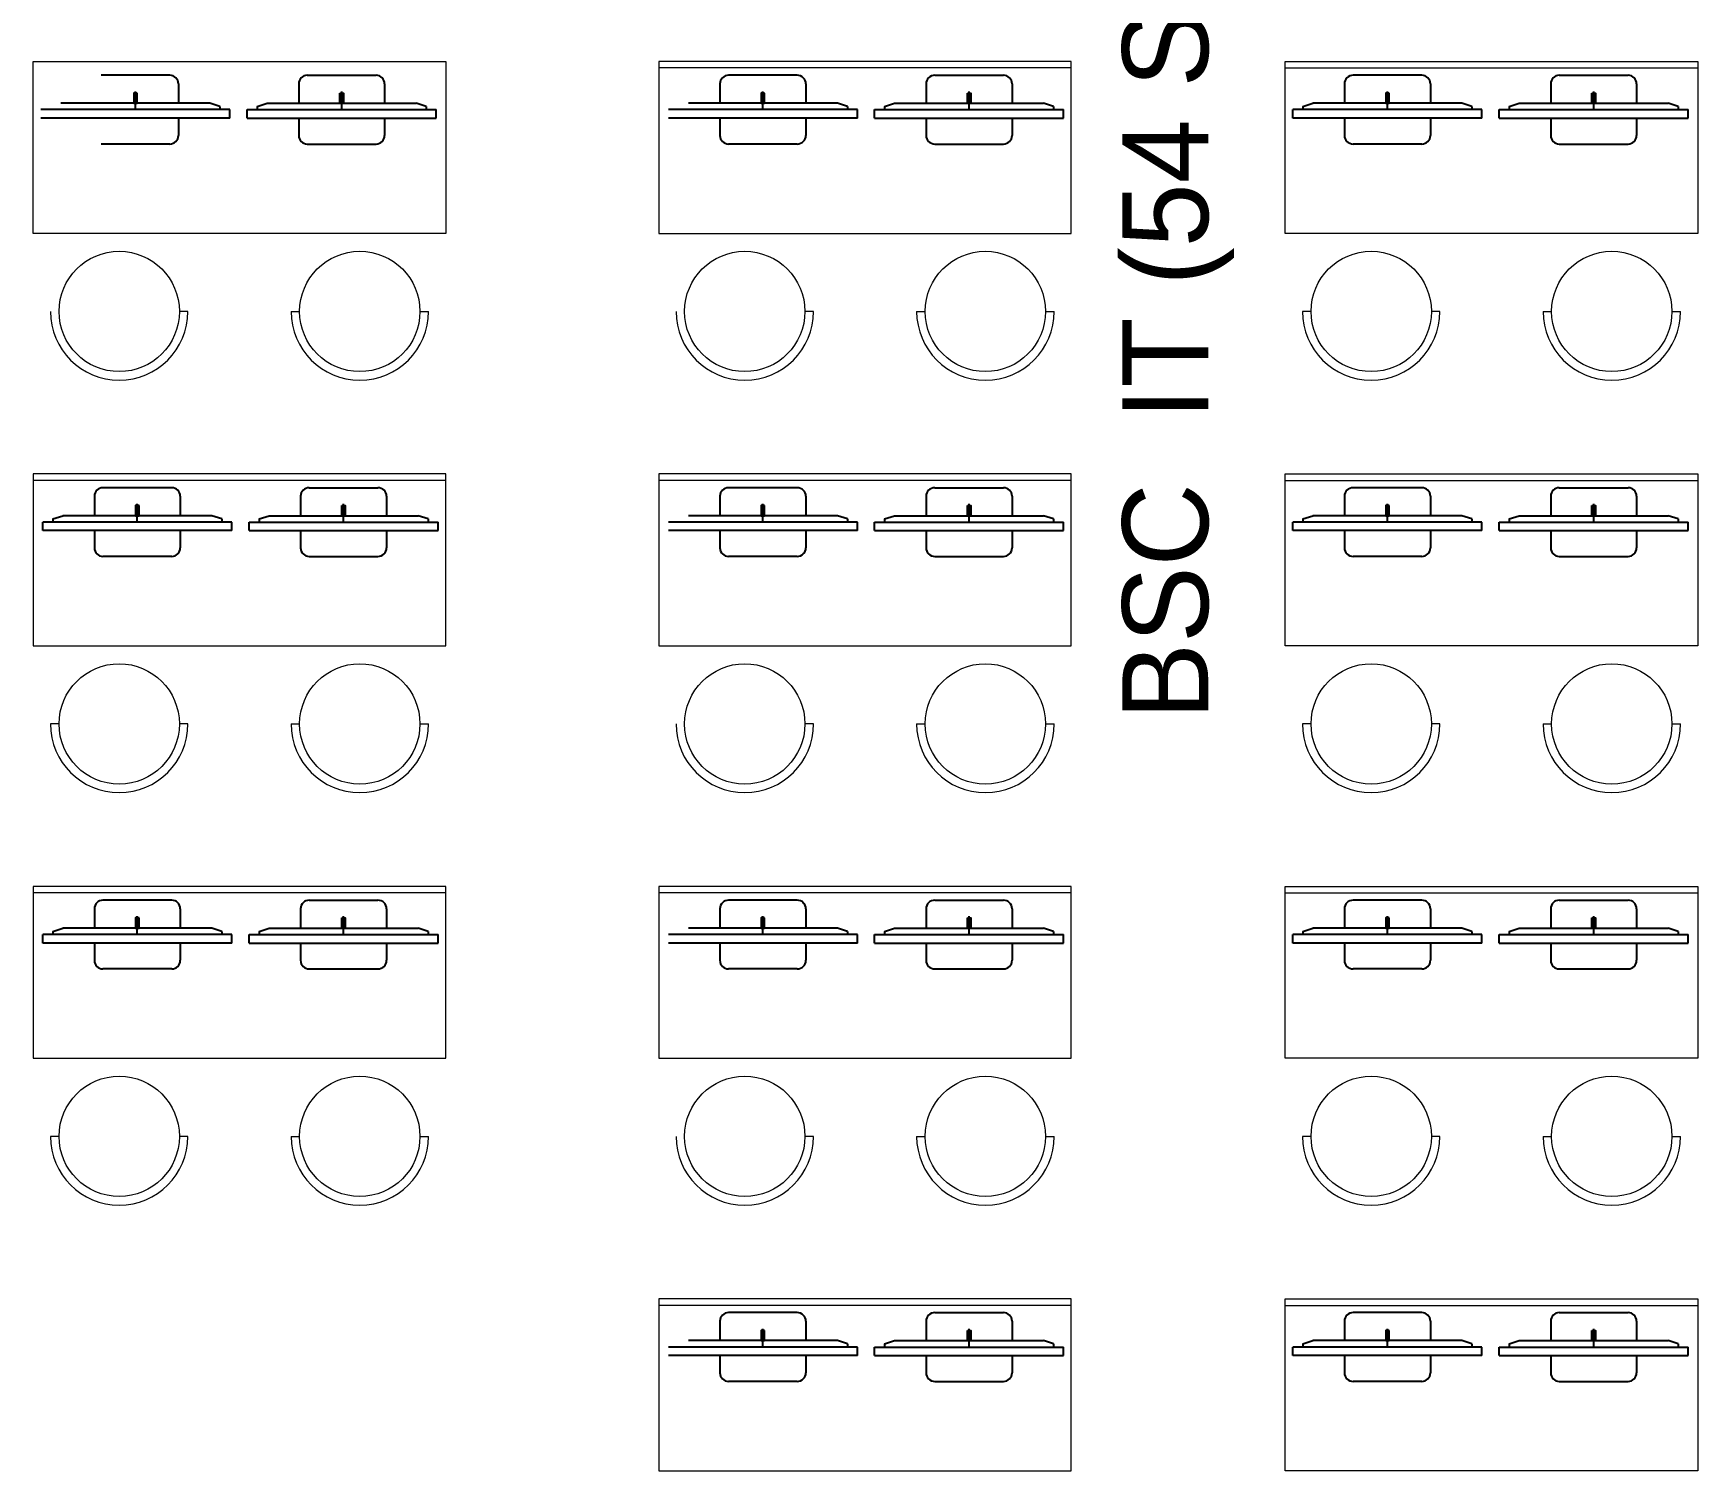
# Model space of a CAD drawing. Extents: x 348043 to 758301, y 133827 to 256568.
# Drawn here: x 749445 to 754288, y 149890 to 154072 of the extents above; entities that cross this region are included whole.
import ezdxf

# ---------------------------------------------------------------- set-up
doc = ezdxf.new("R2010")
doc.units = 0
doc.header["$LTSCALE"] = 900
doc.header["$MEASUREMENT"] = 0
doc.layers.add('2', color=7, linetype='CONTINUOUS')
doc.layers.add('door', color=163, linetype='CONTINUOUS')
doc.layers.add('ARLC-TEXT0', color=1, linetype='CONTINUOUS', lineweight=9)
doc.styles.add('swati', font='GOTHIC.TTF')

msp = doc.modelspace()

# ---------------------------------------------------------------- linework, layer by layer
at = {"layer": '2', "color": 30, "linetype": 'Continuous'}
for p, q in [((749842.8, 153949.9), (749642.8, 153949.9)), ((750242.8, 153949.9), (750442.8, 153949.9)), ((751668.2, 153949.9), (751468.2, 153949.9)), ((752068.2, 153949.9), (752268.2, 153949.9)), ((753485.3, 153949.9), (753285.3, 153949.9)), ((753885.3, 153949.9), (754085.3, 153949.9)), ((749742.8, 153849.9), (749742.8, 153903)), ((749867.8, 153924.9), (749867.8, 153868.5)), ((750217.8, 153924.9), (750217.8, 153868.5)), ((750342.8, 153849.9), (750342.8, 153903)), ((750467.8, 153924.9), (750467.8, 153868.5)), ((751443.2, 153924.9), (751443.2, 153868.5)), ((751568.2, 153849.9), (751568.2, 153903)), ((751693.2, 153924.9), (751693.2, 153868.5)), ((752043.2, 153924.9), (752043.2, 153868.5)), ((752168.2, 153849.9), (752168.2, 153903)), ((752293.2, 153924.9), (752293.2, 153868.5)), ((753260.3, 153924.9), (753260.3, 153868.5)), ((753385.3, 153849.9), (753385.3, 153903)), ((753510.3, 153924.9), (753510.3, 153868.5)), ((753860.3, 153924.9), (753860.3, 153868.5)), ((753985.3, 153849.9), (753985.3, 153903)), ((754110.3, 153924.9), (754110.3, 153868.5)), ((750017.8, 153849.9), (749467.8, 153849.9)), ((749959.5, 153868.5), (749526.1, 153868.5)), ((749867.8, 153849.9), (749742.8, 153849.9)), ((749988.6, 153859.2), (749959.5, 153868.5)), ((749988.6, 153859.2), (749988.6, 153849.9)), ((750017.8, 153825.1), (750017.8, 153849.9)), ((750067.8, 153825.1), (750067.8, 153849.9)), ((750067.8, 153849.9), (750617.8, 153849.9)), ((750097, 153859.2), (750126.1, 153868.5)), ((750097, 153859.2), (750097, 153849.9)), ((750126.1, 153868.5), (750559.5, 153868.5)), ((750217.8, 153849.9), (750342.8, 153849.9)), ((750588.6, 153859.2), (750559.5, 153868.5)), ((750588.6, 153859.2), (750588.6, 153849.9)), ((750617.8, 153825.1), (750617.8, 153849.9)), ((751843.2, 153849.9), (751293.2, 153849.9)), ((751784.9, 153868.5), (751351.5, 153868.5)), ((751693.2, 153849.9), (751568.2, 153849.9)), ((751814, 153859.2), (751784.9, 153868.5)), ((751814, 153859.2), (751814, 153849.9)), ((751843.2, 153825.1), (751843.2, 153849.9)), ((751893.2, 153825.1), (751893.2, 153849.9)), ((751893.2, 153849.9), (752443.2, 153849.9)), ((751922.4, 153859.2), (751951.5, 153868.5)), ((751922.4, 153859.2), (751922.4, 153849.9)), ((751951.5, 153868.5), (752384.9, 153868.5)), ((752043.2, 153849.9), (752168.2, 153849.9)), ((752414, 153859.2), (752384.9, 153868.5)), ((752414, 153859.2), (752414, 153849.9)), ((752443.2, 153825.1), (752443.2, 153849.9)), ((753110.3, 153825.1), (753110.3, 153849.9)), ((753660.3, 153849.9), (753110.3, 153849.9)), ((753139.5, 153859.2), (753168.6, 153868.5)), ((753139.5, 153859.2), (753139.5, 153849.9)), ((753602, 153868.5), (753168.6, 153868.5)), ((753510.3, 153849.9), (753385.3, 153849.9)), ((753631.1, 153859.2), (753602, 153868.5)), ((753631.1, 153859.2), (753631.1, 153849.9)), ((753660.3, 153825.1), (753660.3, 153849.9)), ((753710.3, 153825.1), (753710.3, 153849.9)), ((753710.3, 153849.9), (754260.3, 153849.9)), ((753739.5, 153859.2), (753768.6, 153868.5)), ((753739.5, 153859.2), (753739.5, 153849.9)), ((753768.6, 153868.5), (754202, 153868.5)), ((753860.3, 153849.9), (753985.3, 153849.9)), ((754231.1, 153859.2), (754202, 153868.5)), ((754231.1, 153859.2), (754231.1, 153849.9)), ((754260.3, 153825.1), (754260.3, 153849.9)), ((750017.8, 153825.1), (749467.8, 153825.1)), ((749867.8, 153825.1), (749867.8, 153774.9)), ((750067.8, 153825.1), (750617.8, 153825.1)), ((750217.8, 153825.1), (750217.8, 153774.9)), ((750467.8, 153825.1), (750467.8, 153774.9)), ((751843.2, 153825.1), (751293.2, 153825.1)), ((751443.2, 153825.1), (751443.2, 153774.9)), ((751693.2, 153825.1), (751693.2, 153774.9)), ((751893.2, 153825.1), (752443.2, 153825.1)), ((752043.2, 153825.1), (752043.2, 153774.9)), ((752293.2, 153825.1), (752293.2, 153774.9)), ((753660.3, 153825.1), (753110.3, 153825.1)), ((753260.3, 153825.1), (753260.3, 153774.9)), ((753510.3, 153825.1), (753510.3, 153774.9)), ((753710.3, 153825.1), (754260.3, 153825.1)), ((753860.3, 153825.1), (753860.3, 153774.9)), ((754110.3, 153825.1), (754110.3, 153774.9)), ((749842.8, 153749.9), (749642.8, 153749.9)), ((750242.8, 153749.9), (750442.8, 153749.9)), ((751668.2, 153749.9), (751468.2, 153749.9)), ((752068.2, 153749.9), (752268.2, 153749.9)), ((753485.3, 153749.9), (753285.3, 153749.9)), ((753885.3, 153749.9), (754085.3, 153749.9)), ((749848.2, 152749.9), (749648.2, 152749.9)), ((750248.2, 152749.9), (750448.2, 152749.9)), ((751668.2, 152749.9), (751468.2, 152749.9)), ((752068.2, 152749.9), (752268.2, 152749.9)), ((753485.3, 152749.9), (753285.3, 152749.9)), ((753885.3, 152749.9), (754085.3, 152749.9)), ((749623.2, 152724.9), (749623.2, 152668.5)), ((749748.2, 152649.9), (749748.2, 152703)), ((749873.2, 152724.9), (749873.2, 152668.5)), ((750223.2, 152724.9), (750223.2, 152668.5)), ((750348.2, 152649.9), (750348.2, 152703)), ((750473.2, 152724.9), (750473.2, 152668.5)), ((751443.2, 152724.9), (751443.2, 152668.5)), ((751568.2, 152649.9), (751568.2, 152703)), ((751693.2, 152724.9), (751693.2, 152668.5)), ((752043.2, 152724.9), (752043.2, 152668.5)), ((752168.2, 152649.9), (752168.2, 152703)), ((752293.2, 152724.9), (752293.2, 152668.5)), ((753260.3, 152724.9), (753260.3, 152668.5)), ((753385.3, 152649.9), (753385.3, 152703)), ((753510.3, 152724.9), (753510.3, 152668.5)), ((753860.3, 152724.9), (753860.3, 152668.5)), ((753985.3, 152649.9), (753985.3, 152703)), ((754110.3, 152724.9), (754110.3, 152668.5)), ((749473.2, 152625.1), (749473.2, 152649.9)), ((750023.2, 152649.9), (749473.2, 152649.9)), ((749502.4, 152659.2), (749531.5, 152668.5)), ((749502.4, 152659.2), (749502.4, 152649.9)), ((749964.9, 152668.5), (749531.5, 152668.5)), ((749873.2, 152649.9), (749748.2, 152649.9)), ((749994, 152659.2), (749964.9, 152668.5)), ((749994, 152659.2), (749994, 152649.9)), ((750023.2, 152625.1), (750023.2, 152649.9)), ((750073.2, 152625.1), (750073.2, 152649.9)), ((750073.2, 152649.9), (750623.2, 152649.9)), ((750102.4, 152659.2), (750131.5, 152668.5)), ((750102.4, 152659.2), (750102.4, 152649.9)), ((750131.5, 152668.5), (750564.9, 152668.5)), ((750223.2, 152649.9), (750348.2, 152649.9)), ((750594, 152659.2), (750564.9, 152668.5)), ((750594, 152659.2), (750594, 152649.9)), ((750623.2, 152625.1), (750623.2, 152649.9)), ((751843.2, 152649.9), (751293.2, 152649.9)), ((751784.9, 152668.5), (751351.5, 152668.5)), ((751693.2, 152649.9), (751568.2, 152649.9)), ((751814, 152659.2), (751784.9, 152668.5)), ((751814, 152659.2), (751814, 152649.9)), ((751843.2, 152625.1), (751843.2, 152649.9)), ((751893.2, 152625.1), (751893.2, 152649.9)), ((751893.2, 152649.9), (752443.2, 152649.9)), ((751922.4, 152659.2), (751951.5, 152668.5)), ((751922.4, 152659.2), (751922.4, 152649.9)), ((751951.5, 152668.5), (752384.9, 152668.5)), ((752043.2, 152649.9), (752168.2, 152649.9)), ((752414, 152659.2), (752384.9, 152668.5)), ((752414, 152659.2), (752414, 152649.9)), ((752443.2, 152625.1), (752443.2, 152649.9)), ((753110.3, 152625.1), (753110.3, 152649.9)), ((753660.3, 152649.9), (753110.3, 152649.9)), ((753139.5, 152659.2), (753168.6, 152668.5)), ((753139.5, 152659.2), (753139.5, 152649.9)), ((753602, 152668.5), (753168.6, 152668.5)), ((753510.3, 152649.9), (753385.3, 152649.9)), ((753631.1, 152659.2), (753602, 152668.5)), ((753631.1, 152659.2), (753631.1, 152649.9)), ((753660.3, 152625.1), (753660.3, 152649.9)), ((753710.3, 152625.1), (753710.3, 152649.9)), ((753710.3, 152649.9), (754260.3, 152649.9)), ((753739.5, 152659.2), (753768.6, 152668.5)), ((753739.5, 152659.2), (753739.5, 152649.9)), ((753768.6, 152668.5), (754202, 152668.5)), ((753860.3, 152649.9), (753985.3, 152649.9)), ((754231.1, 152659.2), (754202, 152668.5)), ((754231.1, 152659.2), (754231.1, 152649.9)), ((754260.3, 152625.1), (754260.3, 152649.9)), ((750023.2, 152625.1), (749473.2, 152625.1)), ((749623.2, 152625.1), (749623.2, 152574.9)), ((749873.2, 152625.1), (749873.2, 152574.9)), ((750073.2, 152625.1), (750623.2, 152625.1)), ((750223.2, 152625.1), (750223.2, 152574.9)), ((750473.2, 152625.1), (750473.2, 152574.9)), ((751843.2, 152625.1), (751293.2, 152625.1)), ((751443.2, 152625.1), (751443.2, 152574.9)), ((751693.2, 152625.1), (751693.2, 152574.9)), ((751893.2, 152625.1), (752443.2, 152625.1)), ((752043.2, 152625.1), (752043.2, 152574.9)), ((752293.2, 152625.1), (752293.2, 152574.9)), ((753660.3, 152625.1), (753110.3, 152625.1)), ((753260.3, 152625.1), (753260.3, 152574.9)), ((753510.3, 152625.1), (753510.3, 152574.9)), ((753710.3, 152625.1), (754260.3, 152625.1)), ((753860.3, 152625.1), (753860.3, 152574.9)), ((754110.3, 152625.1), (754110.3, 152574.9)), ((749848.2, 152549.9), (749648.2, 152549.9)), ((750248.2, 152549.9), (750448.2, 152549.9)), ((751668.2, 152549.9), (751468.2, 152549.9)), ((752068.2, 152549.9), (752268.2, 152549.9)), ((753485.3, 152549.9), (753285.3, 152549.9)), ((753885.3, 152549.9), (754085.3, 152549.9)), ((749623.2, 151524.9), (749623.2, 151468.5)), ((749848.2, 151549.9), (749648.2, 151549.9)), ((749873.2, 151524.9), (749873.2, 151468.5)), ((750223.2, 151524.9), (750223.2, 151468.5)), ((750248.2, 151549.9), (750448.2, 151549.9)), ((750473.2, 151524.9), (750473.2, 151468.5)), ((751443.2, 151524.9), (751443.2, 151468.5)), ((751668.2, 151549.9), (751468.2, 151549.9)), ((751693.2, 151524.9), (751693.2, 151468.5)), ((752043.2, 151524.9), (752043.2, 151468.5)), ((752068.2, 151549.9), (752268.2, 151549.9)), ((752293.2, 151524.9), (752293.2, 151468.5)), ((753260.3, 151524.9), (753260.3, 151468.5)), ((753485.3, 151549.9), (753285.3, 151549.9)), ((753510.3, 151524.9), (753510.3, 151468.5)), ((753860.3, 151524.9), (753860.3, 151468.5)), ((753885.3, 151549.9), (754085.3, 151549.9)), ((754110.3, 151524.9), (754110.3, 151468.5)), ((749748.2, 151449.9), (749748.2, 151503)), ((750348.2, 151449.9), (750348.2, 151503)), ((751568.2, 151449.9), (751568.2, 151503)), ((752168.2, 151449.9), (752168.2, 151503)), ((753385.3, 151449.9), (753385.3, 151503)), ((753985.3, 151449.9), (753985.3, 151503)), ((749473.2, 151425.1), (749473.2, 151449.9)), ((750023.2, 151449.9), (749473.2, 151449.9)), ((750023.2, 151425.1), (749473.2, 151425.1)), ((749502.4, 151459.2), (749531.5, 151468.5)), ((749502.4, 151459.2), (749502.4, 151449.9)), ((749964.9, 151468.5), (749531.5, 151468.5)), ((749623.2, 151425.1), (749623.2, 151374.9)), ((749873.2, 151449.9), (749748.2, 151449.9)), ((749873.2, 151425.1), (749873.2, 151374.9)), ((749994, 151459.2), (749964.9, 151468.5)), ((749994, 151459.2), (749994, 151449.9)), ((750023.2, 151425.1), (750023.2, 151449.9)), ((750073.2, 151425.1), (750073.2, 151449.9)), ((750073.2, 151449.9), (750623.2, 151449.9)), ((750073.2, 151425.1), (750623.2, 151425.1)), ((750102.4, 151459.2), (750131.5, 151468.5)), ((750102.4, 151459.2), (750102.4, 151449.9)), ((750131.5, 151468.5), (750564.9, 151468.5)), ((750223.2, 151449.9), (750348.2, 151449.9)), ((750223.2, 151425.1), (750223.2, 151374.9)), ((750473.2, 151425.1), (750473.2, 151374.9)), ((750594, 151459.2), (750564.9, 151468.5)), ((750594, 151459.2), (750594, 151449.9)), ((750623.2, 151425.1), (750623.2, 151449.9)), ((751843.2, 151449.9), (751293.2, 151449.9)), ((751843.2, 151425.1), (751293.2, 151425.1)), ((751784.9, 151468.5), (751351.5, 151468.5)), ((751443.2, 151425.1), (751443.2, 151374.9)), ((751693.2, 151449.9), (751568.2, 151449.9)), ((751693.2, 151425.1), (751693.2, 151374.9)), ((751814, 151459.2), (751784.9, 151468.5)), ((751814, 151459.2), (751814, 151449.9)), ((751843.2, 151425.1), (751843.2, 151449.9)), ((751893.2, 151425.1), (751893.2, 151449.9)), ((751893.2, 151449.9), (752443.2, 151449.9)), ((751893.2, 151425.1), (752443.2, 151425.1)), ((751922.4, 151459.2), (751951.5, 151468.5)), ((751922.4, 151459.2), (751922.4, 151449.9)), ((751951.5, 151468.5), (752384.9, 151468.5)), ((752043.2, 151449.9), (752168.2, 151449.9)), ((752043.2, 151425.1), (752043.2, 151374.9)), ((752293.2, 151425.1), (752293.2, 151374.9)), ((752414, 151459.2), (752384.9, 151468.5)), ((752414, 151459.2), (752414, 151449.9)), ((752443.2, 151425.1), (752443.2, 151449.9)), ((753110.3, 151425.1), (753110.3, 151449.9)), ((753660.3, 151449.9), (753110.3, 151449.9)), ((753660.3, 151425.1), (753110.3, 151425.1)), ((753139.5, 151459.2), (753168.6, 151468.5)), ((753139.5, 151459.2), (753139.5, 151449.9)), ((753602, 151468.5), (753168.6, 151468.5)), ((753260.3, 151425.1), (753260.3, 151374.9)), ((753510.3, 151449.9), (753385.3, 151449.9)), ((753510.3, 151425.1), (753510.3, 151374.9)), ((753631.1, 151459.2), (753602, 151468.5)), ((753631.1, 151459.2), (753631.1, 151449.9)), ((753660.3, 151425.1), (753660.3, 151449.9)), ((753710.3, 151425.1), (753710.3, 151449.9)), ((753710.3, 151449.9), (754260.3, 151449.9)), ((753710.3, 151425.1), (754260.3, 151425.1)), ((753739.5, 151459.2), (753768.6, 151468.5)), ((753739.5, 151459.2), (753739.5, 151449.9)), ((753768.6, 151468.5), (754202, 151468.5)), ((753860.3, 151449.9), (753985.3, 151449.9)), ((753860.3, 151425.1), (753860.3, 151374.9)), ((754110.3, 151425.1), (754110.3, 151374.9)), ((754231.1, 151459.2), (754202, 151468.5)), ((754231.1, 151459.2), (754231.1, 151449.9)), ((754260.3, 151425.1), (754260.3, 151449.9)), ((749848.2, 151349.9), (749648.2, 151349.9)), ((750248.2, 151349.9), (750448.2, 151349.9)), ((751668.2, 151349.9), (751468.2, 151349.9)), ((752068.2, 151349.9), (752268.2, 151349.9)), ((753485.3, 151349.9), (753285.3, 151349.9)), ((753885.3, 151349.9), (754085.3, 151349.9)), ((751443.2, 150324.9), (751443.2, 150268.5)), ((751668.2, 150349.9), (751468.2, 150349.9)), ((751693.2, 150324.9), (751693.2, 150268.5)), ((752043.2, 150324.9), (752043.2, 150268.5)), ((752068.2, 150349.9), (752268.2, 150349.9)), ((752293.2, 150324.9), (752293.2, 150268.5)), ((753260.3, 150324.9), (753260.3, 150268.5)), ((753485.3, 150349.9), (753285.3, 150349.9)), ((753510.3, 150324.9), (753510.3, 150268.5)), ((753860.3, 150324.9), (753860.3, 150268.5)), ((753885.3, 150349.9), (754085.3, 150349.9)), ((754110.3, 150324.9), (754110.3, 150268.5)), ((751784.9, 150268.5), (751351.5, 150268.5)), ((751568.2, 150249.9), (751568.2, 150303)), ((751814, 150259.2), (751784.9, 150268.5)), ((751922.4, 150259.2), (751951.5, 150268.5)), ((751951.5, 150268.5), (752384.9, 150268.5)), ((752168.2, 150249.9), (752168.2, 150303)), ((752414, 150259.2), (752384.9, 150268.5)), ((753139.5, 150259.2), (753168.6, 150268.5)), ((753602, 150268.5), (753168.6, 150268.5)), ((753385.3, 150249.9), (753385.3, 150303)), ((753631.1, 150259.2), (753602, 150268.5)), ((753739.5, 150259.2), (753768.6, 150268.5)), ((753768.6, 150268.5), (754202, 150268.5)), ((753985.3, 150249.9), (753985.3, 150303)), ((754231.1, 150259.2), (754202, 150268.5)), ((751843.2, 150249.9), (751293.2, 150249.9)), ((751843.2, 150225.1), (751293.2, 150225.1)), ((751443.2, 150225.1), (751443.2, 150174.9)), ((751693.2, 150249.9), (751568.2, 150249.9)), ((751693.2, 150225.1), (751693.2, 150174.9)), ((751814, 150259.2), (751814, 150249.9)), ((751843.2, 150225.1), (751843.2, 150249.9)), ((751893.2, 150225.1), (751893.2, 150249.9)), ((751893.2, 150249.9), (752443.2, 150249.9)), ((751893.2, 150225.1), (752443.2, 150225.1)), ((751922.4, 150259.2), (751922.4, 150249.9)), ((752043.2, 150249.9), (752168.2, 150249.9)), ((752043.2, 150225.1), (752043.2, 150174.9)), ((752293.2, 150225.1), (752293.2, 150174.9)), ((752414, 150259.2), (752414, 150249.9)), ((752443.2, 150225.1), (752443.2, 150249.9)), ((753110.3, 150225.1), (753110.3, 150249.9)), ((753660.3, 150249.9), (753110.3, 150249.9)), ((753660.3, 150225.1), (753110.3, 150225.1)), ((753139.5, 150259.2), (753139.5, 150249.9)), ((753260.3, 150225.1), (753260.3, 150174.9)), ((753510.3, 150249.9), (753385.3, 150249.9)), ((753510.3, 150225.1), (753510.3, 150174.9)), ((753631.1, 150259.2), (753631.1, 150249.9)), ((753660.3, 150225.1), (753660.3, 150249.9)), ((753710.3, 150225.1), (753710.3, 150249.9)), ((753710.3, 150249.9), (754260.3, 150249.9)), ((753710.3, 150225.1), (754260.3, 150225.1)), ((753739.5, 150259.2), (753739.5, 150249.9)), ((753860.3, 150249.9), (753985.3, 150249.9)), ((753860.3, 150225.1), (753860.3, 150174.9)), ((754110.3, 150225.1), (754110.3, 150174.9)), ((754231.1, 150259.2), (754231.1, 150249.9)), ((754260.3, 150225.1), (754260.3, 150249.9)), ((751668.2, 150149.9), (751468.2, 150149.9)), ((752068.2, 150149.9), (752268.2, 150149.9)), ((753485.3, 150149.9), (753285.3, 150149.9)), ((753885.3, 150149.9), (754085.3, 150149.9))]:
    msp.add_line(p, q, dxfattribs=at)
for points in [[(749747.9, 153898.1), (749737.8, 153898.1), (749737.8, 153868.5), (749747.9, 153868.5)], [(750337.7, 153898.1), (750347.8, 153898.1), (750347.8, 153868.5), (750337.7, 153868.5)], [(751573.3, 153898.1), (751563.2, 153898.1), (751563.2, 153868.5), (751573.3, 153868.5)], [(752163.1, 153898.1), (752173.2, 153898.1), (752173.2, 153868.5), (752163.1, 153868.5)], [(753390.4, 153898.1), (753380.3, 153898.1), (753380.3, 153868.5), (753390.4, 153868.5)], [(753980.2, 153898.1), (753990.3, 153898.1), (753990.3, 153868.5), (753980.2, 153868.5)], [(749753.3, 152698.1), (749743.2, 152698.1), (749743.2, 152668.5), (749753.3, 152668.5)], [(750343.1, 152698.1), (750353.2, 152698.1), (750353.2, 152668.5), (750343.1, 152668.5)], [(751573.3, 152698.1), (751563.2, 152698.1), (751563.2, 152668.5), (751573.3, 152668.5)], [(752163.1, 152698.1), (752173.2, 152698.1), (752173.2, 152668.5), (752163.1, 152668.5)], [(753390.4, 152698.1), (753380.3, 152698.1), (753380.3, 152668.5), (753390.4, 152668.5)], [(753980.2, 152698.1), (753990.3, 152698.1), (753990.3, 152668.5), (753980.2, 152668.5)], [(749753.3, 151498.1), (749743.2, 151498.1), (749743.2, 151468.5), (749753.3, 151468.5)], [(750343.1, 151498.1), (750353.2, 151498.1), (750353.2, 151468.5), (750343.1, 151468.5)], [(751573.3, 151498.1), (751563.2, 151498.1), (751563.2, 151468.5), (751573.3, 151468.5)], [(752163.1, 151498.1), (752173.2, 151498.1), (752173.2, 151468.5), (752163.1, 151468.5)], [(753390.4, 151498.1), (753380.3, 151498.1), (753380.3, 151468.5), (753390.4, 151468.5)], [(753980.2, 151498.1), (753990.3, 151498.1), (753990.3, 151468.5), (753980.2, 151468.5)], [(751573.3, 150298.1), (751563.2, 150298.1), (751563.2, 150268.5), (751573.3, 150268.5)], [(752163.1, 150298.1), (752173.2, 150298.1), (752173.2, 150268.5), (752163.1, 150268.5)], [(753390.4, 150298.1), (753380.3, 150298.1), (753380.3, 150268.5), (753390.4, 150268.5)], [(753980.2, 150298.1), (753990.3, 150298.1), (753990.3, 150268.5), (753980.2, 150268.5)]]:
    msp.add_lwpolyline(points, close=True, dxfattribs=at)
for centre, start, end in [((749842.8, 153924.9), 360, 90), ((750242.8, 153924.9), 90, 180), ((750442.8, 153924.9), 0, 90), ((751468.2, 153924.9), 90, 180), ((751668.2, 153924.9), 360, 90), ((752068.2, 153924.9), 90, 180), ((752268.2, 153924.9), 0, 90), ((753285.3, 153924.9), 90, 180), ((753485.3, 153924.9), 360, 90), ((753885.3, 153924.9), 90, 180), ((754085.3, 153924.9), 0, 90), ((749842.8, 153774.9), 270, 360), ((750242.8, 153774.9), 180, 270), ((750442.8, 153774.9), 270, 0), ((751468.2, 153774.9), 180, 270), ((751668.2, 153774.9), 270, 360), ((752068.2, 153774.9), 180, 270), ((752268.2, 153774.9), 270, 0), ((753285.3, 153774.9), 180, 270), ((753485.3, 153774.9), 270, 360), ((753885.3, 153774.9), 180, 270), ((754085.3, 153774.9), 270, 0), ((749648.2, 152724.9), 90, 180), ((749848.2, 152724.9), 360, 90), ((750248.2, 152724.9), 90, 180), ((750448.2, 152724.9), 0, 90), ((751468.2, 152724.9), 90, 180), ((751668.2, 152724.9), 360, 90), ((752068.2, 152724.9), 90, 180), ((752268.2, 152724.9), 0, 90), ((753285.3, 152724.9), 90, 180), ((753485.3, 152724.9), 360, 90), ((753885.3, 152724.9), 90, 180), ((754085.3, 152724.9), 0, 90), ((749648.2, 152574.9), 180, 270), ((749848.2, 152574.9), 270, 360), ((750248.2, 152574.9), 180, 270), ((750448.2, 152574.9), 270, 0), ((751468.2, 152574.9), 180, 270), ((751668.2, 152574.9), 270, 360), ((752068.2, 152574.9), 180, 270), ((752268.2, 152574.9), 270, 0), ((753285.3, 152574.9), 180, 270), ((753485.3, 152574.9), 270, 360), ((753885.3, 152574.9), 180, 270), ((754085.3, 152574.9), 270, 0), ((749648.2, 151524.9), 90, 180), ((749848.2, 151524.9), 360, 90), ((750248.2, 151524.9), 90, 180), ((750448.2, 151524.9), 0, 90), ((751468.2, 151524.9), 90, 180), ((751668.2, 151524.9), 360, 90), ((752068.2, 151524.9), 90, 180), ((752268.2, 151524.9), 0, 90), ((753285.3, 151524.9), 90, 180), ((753485.3, 151524.9), 360, 90), ((753885.3, 151524.9), 90, 180), ((754085.3, 151524.9), 0, 90), ((749648.2, 151374.9), 180, 270), ((749848.2, 151374.9), 270, 360), ((750248.2, 151374.9), 180, 270), ((750448.2, 151374.9), 270, 0), ((751468.2, 151374.9), 180, 270), ((751668.2, 151374.9), 270, 360), ((752068.2, 151374.9), 180, 270), ((752268.2, 151374.9), 270, 0), ((753285.3, 151374.9), 180, 270), ((753485.3, 151374.9), 270, 360), ((753885.3, 151374.9), 180, 270), ((754085.3, 151374.9), 270, 0), ((751468.2, 150324.9), 90, 180), ((751668.2, 150324.9), 360, 90), ((752068.2, 150324.9), 90, 180), ((752268.2, 150324.9), 0, 90), ((753285.3, 150324.9), 90, 180), ((753485.3, 150324.9), 360, 90), ((753885.3, 150324.9), 90, 180), ((754085.3, 150324.9), 0, 90), ((751468.2, 150174.9), 180, 270), ((751668.2, 150174.9), 270, 360), ((752068.2, 150174.9), 180, 270), ((752268.2, 150174.9), 270, 0), ((753285.3, 150174.9), 180, 270), ((753485.3, 150174.9), 270, 360), ((753885.3, 150174.9), 180, 270), ((754085.3, 150174.9), 270, 0)]:
    msp.add_arc(centre, 25, start, end, dxfattribs=at)
at = {"layer": 'door', "color": 190, "linetype": 'ByBlock', "lineweight": 5, "ltscale": 1.25}
for p, q in [((752465.5, 153971.1), (751265.5, 153971.1)), ((753088, 153971.1), (754288, 153971.1)), ((750645.5, 152771.1), (749445.5, 152771.1)), ((752465.5, 152771.1), (751265.5, 152771.1)), ((753088, 152771.1), (754288, 152771.1)), ((750645.5, 151571.1), (749445.5, 151571.1)), ((752465.5, 151571.1), (751265.5, 151571.1)), ((753088, 151571.1), (754288, 151571.1)), ((752465.5, 150371.1), (751265.5, 150371.1)), ((753088, 150371.1), (754288, 150371.1))]:
    msp.add_line(p, q, dxfattribs=at)
at = {"layer": 'door', "color": 3, "linetype": 'ByBlock', "lineweight": 5, "ltscale": 1.25}
for p, q in [((749895.5, 153262.7), (749870.5, 153262.7)), ((750195.5, 153262.7), (750220.5, 153262.7)), ((750570.5, 153262.7), (750595.5, 153262.7)), ((751715.5, 153262.7), (751690.5, 153262.7)), ((752015.5, 153262.7), (752040.5, 153262.7)), ((752390.5, 153262.7), (752415.5, 153262.7)), ((753163, 153262.7), (753138, 153262.7)), ((753538, 153262.7), (753513, 153262.7)), ((753838, 153262.7), (753863, 153262.7)), ((754213, 153262.7), (754238, 153262.7)), ((749520.5, 152062.7), (749495.5, 152062.7)), ((749895.5, 152062.7), (749870.5, 152062.7)), ((750195.5, 152062.7), (750220.5, 152062.7)), ((750570.5, 152062.7), (750595.5, 152062.7)), ((751715.5, 152062.7), (751690.5, 152062.7)), ((752015.5, 152062.7), (752040.5, 152062.7)), ((752390.5, 152062.7), (752415.5, 152062.7)), ((753163, 152062.7), (753138, 152062.7)), ((753538, 152062.7), (753513, 152062.7)), ((753838, 152062.7), (753863, 152062.7)), ((754213, 152062.7), (754238, 152062.7)), ((749520.5, 150862.7), (749495.5, 150862.7)), ((749895.5, 150862.7), (749870.5, 150862.7)), ((750195.5, 150862.7), (750220.5, 150862.7)), ((750570.5, 150862.7), (750595.5, 150862.7)), ((751715.5, 150862.7), (751690.5, 150862.7)), ((752015.5, 150862.7), (752040.5, 150862.7)), ((752390.5, 150862.7), (752415.5, 150862.7)), ((753163, 150862.7), (753138, 150862.7)), ((753538, 150862.7), (753513, 150862.7)), ((753838, 150862.7), (753863, 150862.7)), ((754213, 150862.7), (754238, 150862.7))]:
    msp.add_line(p, q, dxfattribs=at)
at = {"layer": 'door', "color": 190, "linetype": 'ByBlock', "lineweight": 5, "ltscale": 1.25}
for points in [[(749445.5, 153990), (750645.5, 153990), (750645.5, 153490), (749445.5, 153490)], [(752465.5, 153990), (751265.5, 153990), (751265.5, 153490), (752465.5, 153490)], [(753088, 153990), (754288, 153990), (754288, 153490), (753088, 153490)], [(750645.5, 152790), (749445.5, 152790), (749445.5, 152290), (750645.5, 152290)], [(752465.5, 152790), (751265.5, 152790), (751265.5, 152290), (752465.5, 152290)], [(753088, 152790), (754288, 152790), (754288, 152290), (753088, 152290)], [(750645.5, 151590), (749445.5, 151590), (749445.5, 151090), (750645.5, 151090)], [(752465.5, 151590), (751265.5, 151590), (751265.5, 151090), (752465.5, 151090)], [(753088, 151590), (754288, 151590), (754288, 151090), (753088, 151090)], [(752465.5, 150390), (751265.5, 150390), (751265.5, 149890), (752465.5, 149890)], [(753088, 150390), (754288, 150390), (754288, 149890), (753088, 149890)]]:
    msp.add_lwpolyline(points, close=True, dxfattribs=at)
at = {"layer": 'door', "color": 3, "linetype": 'ByBlock', "lineweight": 5, "ltscale": 1.25}
for centre in [(749695.5, 153262.7), (750395.5, 153262.7), (751515.5, 153262.7), (752215.5, 153262.7), (753338, 153262.7), (754038, 153262.7), (749695.5, 152062.7), (750395.5, 152062.7), (751515.5, 152062.7), (752215.5, 152062.7), (753338, 152062.7), (754038, 152062.7), (749695.5, 150862.7), (750395.5, 150862.7), (751515.5, 150862.7), (752215.5, 150862.7), (753338, 150862.7), (754038, 150862.7)]:
    msp.add_circle(centre, 175, dxfattribs=at)
for centre in [(749695.5, 153262.7), (750395.5, 153262.7), (751515.5, 153262.7), (752215.5, 153262.7), (753338, 153262.7), (754038, 153262.7), (749695.5, 152062.7), (750395.5, 152062.7), (751515.5, 152062.7), (752215.5, 152062.7), (753338, 152062.7), (754038, 152062.7), (749695.5, 150862.7), (750395.5, 150862.7), (751515.5, 150862.7), (752215.5, 150862.7), (753338, 150862.7), (754038, 150862.7)]:
    msp.add_arc(centre, 200, 180, 0, dxfattribs=at)

# ---------------------------------------------------------------- texts
at = {"layer": 'ARLC-TEXT0', "color": 7, "lineweight": 20, "style": 'swati'}
msp.add_text('BSC  IT (54 STUDENT)', height=250, rotation=90, dxfattribs=at).set_placement((752863.8, 152075))

doc.saveas('drawing.dxf')
